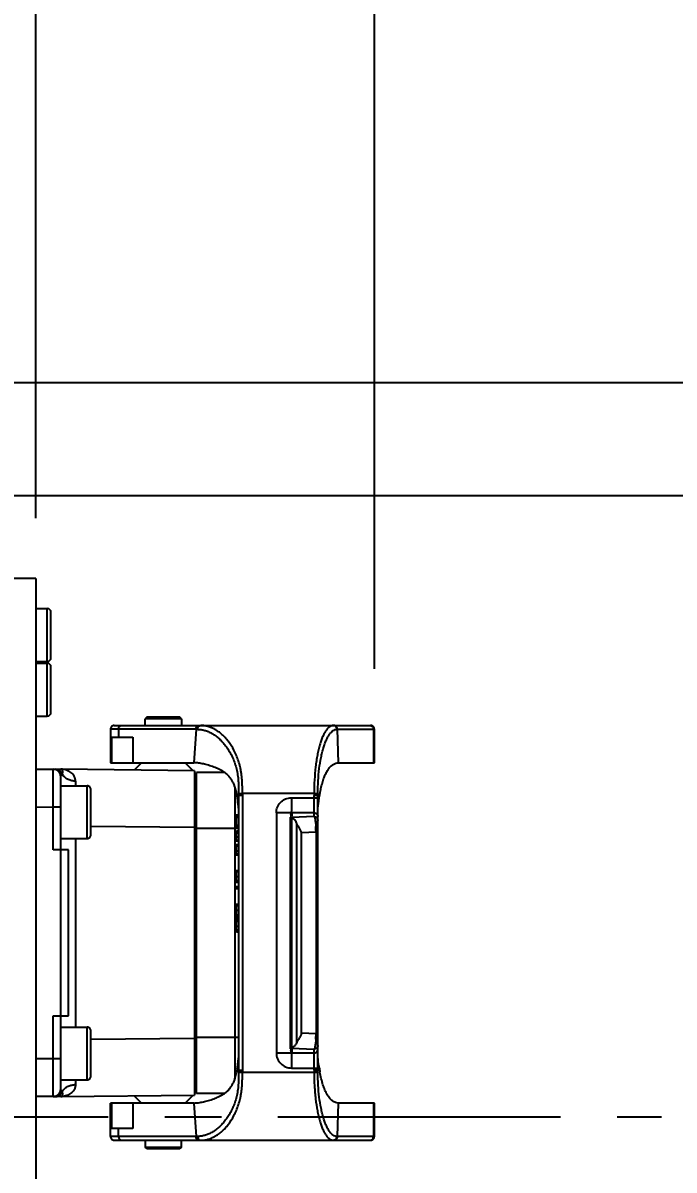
# Model space of a CAD drawing. Header units: millimetres. Extents: x 5828 to 6704, y 123 to 421.
# Drawn here: x 6418.4 to 6422.71, y 302.2 to 309.8 of the extents above; entities that cross this region are included whole.
import ezdxf

# ---------------------------------------------------------------- set-up
doc = ezdxf.new("R2010")
doc.units = ezdxf.units.MM
doc.linetypes.add('CENTER', pattern=[0.6, 0.375, -0.075, 0.075, -0.075])
for name, color, linetype in [('中心线', 7, 'Continuous'), ('外形图', 7, 'Continuous'), ('尺寸标注', 7, 'Continuous')]:
    doc.layers.add(name, color=color, linetype=linetype)
doc.styles.add('微软雅黑', font='msyh.ttc', dxfattribs={"height": 1.5})
doc.dimstyles.new('尺寸标注_1_20比例', dxfattribs={"dimtxt": 1.5, "dimasz": 1.25, "dimexe": 0.5, "dimexo": 0.4, "dimgap": 0.5, "dimtad": 1, "dimdec": 1, "dimlfac": 20, "dimdsep": 46, "dimtxsty": '微软雅黑', "dimcen": 0.09, "dimadec": 0, "dimazin": 0, "dimtp": 0.01, "dimtm": 0.01, "dimtfac": 1, "dimtdec": 1, "dimtofl": 0, "dimtmove": 0, "dimatfit": 3, "dimfxl": 1, "dimtolj": 1, "dimarcsym": 0})

# ---------------------------------------------------------------- blocks, each defined once
blk = doc.blocks.new('*D1072')
at = {"layer": 'Defpoints', "color": 0}
for p in [(6418.482, 316.0147), (6418.482, 306.1196), (6404.9443, 305.9196)]:
    blk.add_point(p, dxfattribs=at)
at = {"layer": '尺寸标注', "color": 0, "lineweight": -2}
for p, q in [((6404.9443, 306.3196), (6404.9443, 316.5147)), ((6418.482, 306.5196), (6418.482, 316.5147)), ((6406.1943, 316.0147), (6417.232, 316.0147))]:
    blk.add_line(p, q, dxfattribs=at)
at = {"layer": '尺寸标注', "color": 0}
for points in [[(6406.1943, 316.2231), (6406.1943, 315.8064), (6404.9443, 316.0147)], [(6417.232, 315.8064), (6417.232, 316.2231), (6418.482, 316.0147)]]:
    blk.add_solid(points, dxfattribs=at)
at = {"layer": '尺寸标注', "color": 0, "insert": (6410.6357, 317.2755), "char_height": 1.5, "attachment_point": 5, "style": '微软雅黑'}
blk.add_mtext('\\A1;{\\fAlibaba PuHuiTi 3.0 55 Regular|b0|i0|c134|p18;271}', dxfattribs=at)
blk = doc.blocks.new('*D1074')
at = {"layer": 'Defpoints', "color": 0}
for p in [(6418.482, 316.0216), (6418.482, 306.1196), (6420.727, 305.1196)]:
    blk.add_point(p, dxfattribs=at)
at = {"layer": '尺寸标注', "color": 0, "lineweight": -2}
for p, q in [((6418.482, 306.5196), (6418.482, 316.5216)), ((6420.727, 305.5196), (6420.727, 316.5216)), ((6417.232, 316.0216), (6415.982, 316.0216)), ((6421.977, 316.0216), (6428.1384, 316.0216))]:
    blk.add_line(p, q, dxfattribs=at)
at = {"layer": '尺寸标注', "color": 0}
for points in [[(6417.232, 315.8132), (6417.232, 316.2299), (6418.482, 316.0216)], [(6421.977, 316.2299), (6421.977, 315.8132), (6420.727, 316.0216)]]:
    blk.add_solid(points, dxfattribs=at)
at = {"layer": '尺寸标注', "color": 0, "insert": (6426.5079, 317.2824), "char_height": 1.5, "attachment_point": 5, "style": '微软雅黑'}
blk.add_mtext('\\A1;\\A1;{\\fAlibaba PuHuiTi 3.0 55 Regular|b0|i0|c134|p18;45}', dxfattribs=at)
blk = doc.blocks.new('*D1077')
at = {"layer": 'Defpoints', "color": 0}
for p in [(6406.457, 307.4196), (6406.457, 297.6696), (6431.5684, 297.6696)]:
    blk.add_point(p, dxfattribs=at)
at = {"layer": '尺寸标注', "color": 0, "lineweight": -2}
for p, q in [((6406.857, 307.4196), (6432.0684, 307.4196)), ((6431.5684, 306.1696), (6431.5684, 298.9196)), ((6406.857, 297.6696), (6432.0684, 297.6696))]:
    blk.add_line(p, q, dxfattribs=at)
at = {"layer": '尺寸标注', "color": 0}
for points in [[(6431.7767, 306.1696), (6431.36, 306.1696), (6431.5684, 307.4196)], [(6431.36, 298.9196), (6431.7767, 298.9196), (6431.5684, 297.6696)]]:
    blk.add_solid(points, dxfattribs=at)
at = {"layer": '尺寸标注', "color": 0, "insert": (6430.2946, 302.5972), "char_height": 1.5, "attachment_point": 5, "rotation": 90, "style": '微软雅黑'}
blk.add_mtext('\\A1;\\A1;{\\fAlibaba PuHuiTi 3.0 55 Regular|b0|i0|c134|p18;195±0.05}', dxfattribs=at)
blk = doc.blocks.new('*D1150')
at = {"layer": 'Defpoints', "color": 0}
for p in [(6414.707, 306.6696), (6414.707, 298.4196), (6426.9818, 298.4196)]:
    blk.add_point(p, dxfattribs=at)
at = {"layer": '尺寸标注', "color": 0, "lineweight": -2}
for p, q in [((6415.107, 306.6696), (6427.4818, 306.6696)), ((6426.9818, 305.4196), (6426.9818, 299.6696)), ((6415.107, 298.4196), (6427.4818, 298.4196))]:
    blk.add_line(p, q, dxfattribs=at)
at = {"layer": '尺寸标注', "color": 0}
for points in [[(6427.1901, 305.4196), (6426.7734, 305.4196), (6426.9818, 306.6696)], [(6426.7734, 299.6696), (6427.1901, 299.6696), (6426.9818, 298.4196)]]:
    blk.add_solid(points, dxfattribs=at)
at = {"layer": '尺寸标注', "color": 0, "insert": (6425.7022, 302.5446), "char_height": 1.5, "attachment_point": 5, "rotation": 90, "style": '微软雅黑'}
blk.add_mtext('\\A1;165', dxfattribs=at)

msp = doc.modelspace()

# ---------------------------------------------------------------- linework, layer by layer
at = {"layer": '中心线', "linetype": 'CENTER', "ltscale": 5}
msp.add_line((6372.0871, 302.5292), (6422.6313, 302.5511), dxfattribs=at)
at = {"layer": '外形图', "linetype": 'ByBlock'}
for p, q in [((6418.482, 306.1196), (6416.0318, 306.1196)), ((6418.482, 306.1196), (6418.482, 298.9696)), ((6418.482, 305.9196), (6418.557, 305.9196)), ((6418.557, 305.5696), (6418.557, 305.9196)), ((6418.582, 305.5946), (6418.582, 305.8945)), ((6418.482, 305.5696), (6418.557, 305.5696)), ((6418.482, 305.5571), (6418.557, 305.5571)), ((6418.557, 305.2071), (6418.557, 305.5571)), ((6418.582, 305.2321), (6418.582, 305.532)), ((6418.482, 305.2071), (6418.557, 305.2071)), ((6419.002, 305.1446), (6420.702, 305.1446)), ((6419.217, 305.1996), (6419.207, 305.1896)), ((6419.447, 305.1896), (6419.207, 305.1896)), ((6419.207, 305.1446), (6419.207, 305.1896)), ((6419.437, 305.1996), (6419.217, 305.1996)), ((6419.447, 305.1896), (6419.437, 305.1996)), ((6419.447, 305.1896), (6419.447, 305.1446)), ((6419.5438, 305.1196), (6418.977, 305.1196)), ((6418.977, 305.1196), (6418.977, 304.8974)), ((6418.983, 305.0674), (6419.1242, 305.0674)), ((6418.983, 305.0674), (6418.983, 304.8974)), ((6419.0302, 305.1196), (6419.0302, 305.0674)), ((6419.1242, 305.0674), (6419.1242, 304.8974)), ((6419.5438, 305.1196), (6419.5298, 304.8974)), ((6420.4813, 305.1196), (6420.727, 305.1196)), ((6420.4878, 304.8974), (6420.4813, 305.1196)), ((6420.7212, 305.1196), (6420.7212, 304.8974)), ((6420.727, 304.8974), (6420.727, 305.1196)), ((6418.482, 304.8546), (6418.597, 304.8546)), ((6418.597, 304.7184), (6418.597, 304.8541)), ((6418.5985, 304.8546), (6418.6469, 304.8546)), ((6419.5345, 304.8446), (6418.6469, 304.8546)), ((6418.977, 304.8974), (6419.5298, 304.8974)), ((6419.1825, 304.8974), (6419.1341, 304.8491)), ((6419.5242, 304.8447), (6419.4715, 304.8974)), ((6419.5345, 304.8446), (6419.5345, 302.6946)), ((6419.7319, 304.8333), (6419.547, 304.8333)), ((6419.547, 302.7058), (6419.547, 304.8333)), ((6420.4878, 304.8974), (6420.727, 304.8974)), ((6418.647, 302.7346), (6418.647, 304.8046)), ((6419.5345, 304.7808), (6419.547, 304.7808)), ((6418.597, 304.6044), (6418.597, 304.7184)), ((6418.647, 304.7446), (6418.822, 304.7446)), ((6418.822, 304.3946), (6418.822, 304.7446)), ((6418.847, 304.4196), (6418.847, 304.7195)), ((6419.8016, 304.7382), (6419.8016, 302.8009)), ((6419.8265, 304.6944), (6419.8515, 304.6946)), ((6419.8266, 304.6807), (6419.8266, 302.8584)), ((6420.3267, 304.6946), (6419.8515, 304.6946)), ((6419.8515, 304.6812), (6419.8515, 302.8581)), ((6420.3516, 304.6807), (6420.3266, 304.6807)), ((6420.3266, 304.5402), (6420.3266, 304.6807)), ((6420.3267, 304.6946), (6420.3517, 304.6942)), ((6420.3516, 304.6852), (6420.3517, 304.6897)), ((6420.3516, 304.6807), (6420.3516, 304.6852)), ((6420.3516, 302.8584), (6420.3516, 304.6807)), ((6420.3517, 304.6897), (6420.3517, 304.6942)), ((6418.482, 304.6042), (6418.597, 304.6043)), ((6418.597, 304.6044), (6418.647, 304.6046)), ((6418.597, 304.3196), (6418.597, 304.6043)), ((6420.1763, 304.6655), (6420.3266, 304.6655)), ((6419.8233, 304.5526), (6419.8091, 304.5501)), ((6419.8091, 304.5501), (6419.8091, 304.4713)), ((6419.8091, 304.5435), (6419.8266, 304.5435)), ((6419.8091, 304.537), (6419.8233, 304.5344)), ((6420.0766, 304.5653), (6420.0766, 302.9739)), ((6420.1674, 304.5537), (6420.1752, 304.5542)), ((6420.1674, 304.551), (6420.1754, 304.5515)), ((6420.1674, 304.5483), (6420.1755, 304.5488)), ((6420.1674, 304.5456), (6420.1757, 304.5461)), ((6420.1674, 304.5429), (6420.1759, 304.5434)), ((6420.1674, 304.5402), (6420.1761, 304.5408)), ((6420.1769, 304.5368), (6420.1674, 304.5375)), ((6420.1674, 304.5375), (6420.1674, 303.0016)), ((6420.3266, 304.5658), (6420.1766, 304.5658)), ((6420.3266, 304.5402), (6420.1766, 304.5336)), ((6420.1766, 304.5337), (6420.1766, 303.0054)), ((6420.1866, 304.5495), (6420.1779, 304.5502)), ((6420.1866, 304.5522), (6420.1781, 304.5529)), ((6420.1866, 304.5549), (6420.1783, 304.5555)), ((6418.847, 304.4774), (6419.5345, 304.4696)), ((6419.5345, 304.4658), (6419.547, 304.4658)), ((6419.547, 304.4633), (6419.8266, 304.4633)), ((6419.8091, 304.4845), (6419.8233, 304.487)), ((6419.8091, 304.4779), (6419.8266, 304.4779)), ((6419.8091, 304.4713), (6419.8233, 304.4688)), ((6419.8091, 304.4451), (6419.8233, 304.4476)), ((6420.2098, 304.4998), (6420.2098, 303.0393)), ((6418.647, 304.3946), (6418.822, 304.3946)), ((6418.7443, 304.3946), (6418.7443, 303.1446)), ((6419.8091, 304.4451), (6419.8091, 304.3795)), ((6419.8091, 304.4416), (6419.8239, 304.4438)), ((6419.8091, 304.4385), (6419.8266, 304.4416)), ((6419.8091, 304.432), (6419.8266, 304.432)), ((6419.8091, 304.4057), (6419.8266, 304.4057)), ((6419.8091, 304.3871), (6419.8266, 304.3849)), ((6419.8091, 304.3795), (6419.8233, 304.3769)), ((6420.2442, 304.4345), (6420.3398, 304.4387)), ((6420.2442, 303.1046), (6420.2442, 304.4345)), ((6420.3398, 304.4387), (6420.3516, 304.4387)), ((6420.3398, 304.4387), (6420.3398, 303.1004)), ((6418.697, 304.3196), (6418.597, 304.3196)), ((6418.697, 303.2196), (6418.697, 304.3196)), ((6419.8233, 304.3557), (6419.8091, 304.3532)), ((6419.8091, 304.3532), (6419.8091, 304.2876)), ((6419.8091, 304.3466), (6419.8266, 304.3466)), ((6419.8091, 304.3138), (6419.8266, 304.3138)), ((6419.8091, 304.2952), (6419.8266, 304.2931)), ((6419.8091, 304.2876), (6419.8233, 304.2851)), ((6419.8091, 304.1826), (6419.8233, 304.1851)), ((6419.8091, 304.1826), (6419.8091, 304.1038)), ((6419.8091, 304.176), (6419.8266, 304.176)), ((6419.8091, 304.1432), (6419.8266, 304.1432)), ((6419.8091, 304.1199), (6419.8266, 304.1178)), ((6419.8091, 304.1104), (6419.8232, 304.1079)), ((6419.8233, 304.1013), (6419.8091, 304.1038)), ((6419.8091, 304.0776), (6419.8233, 304.0801)), ((6419.8091, 304.0776), (6419.8091, 304.0645)), ((6419.8266, 304.071), (6419.8091, 304.071)), ((6419.8091, 304.0645), (6419.8233, 304.0619)), ((6419.8091, 303.9595), (6419.8233, 303.962)), ((6419.8091, 303.9595), (6419.8091, 303.8676)), ((6419.8091, 303.9479), (6419.8266, 303.9501)), ((6419.8091, 303.9201), (6419.8266, 303.9201)), ((6419.8091, 303.8922), (6419.8266, 303.8901)), ((6419.8091, 303.8807), (6419.8233, 303.8782)), ((6419.8091, 303.8698), (6419.8238, 303.868)), ((6419.8091, 303.8676), (6419.8237, 303.865)), ((6419.8091, 303.8545), (6419.8233, 303.857)), ((6419.8091, 303.8545), (6419.8091, 303.7757)), ((6419.8091, 303.8479), (6419.8266, 303.8479)), ((6419.8091, 303.8151), (6419.8266, 303.8151)), ((6419.8091, 303.7918), (6419.8266, 303.7896)), ((6419.8091, 303.7823), (6419.8232, 303.7798)), ((6419.8233, 303.7732), (6419.8091, 303.7757)), ((6418.597, 303.2196), (6418.697, 303.2196)), ((6418.597, 302.9348), (6418.597, 303.2196)), ((6418.647, 303.1446), (6418.822, 303.1446)), ((6418.822, 302.7946), (6418.822, 303.1446)), ((6418.847, 302.8196), (6418.847, 303.1195)), ((6420.3398, 303.1004), (6420.2442, 303.1046)), ((6420.3398, 303.1004), (6420.3516, 303.1004)), ((6419.5345, 303.0695), (6418.847, 303.0617)), ((6419.5345, 303.0733), (6419.547, 303.0733)), ((6419.8266, 303.0758), (6419.547, 303.0758)), ((6420.1674, 303.0016), (6420.1769, 303.0023)), ((6420.1766, 303.0055), (6420.3266, 302.9989)), ((6418.597, 302.9348), (6418.482, 302.9348)), ((6418.647, 302.9346), (6418.597, 302.9347)), ((6418.597, 302.821), (6418.597, 302.9347)), ((6420.1761, 302.9984), (6420.1674, 302.9989)), ((6420.1759, 302.9957), (6420.1674, 302.9962)), ((6420.1757, 302.993), (6420.1674, 302.9935)), ((6420.1755, 302.9903), (6420.1674, 302.9908)), ((6420.1754, 302.9876), (6420.1674, 302.9881)), ((6420.1752, 302.9849), (6420.1674, 302.9855)), ((6420.1765, 302.9736), (6420.1865, 302.9736)), ((6420.1766, 302.9527), (6420.1765, 302.8736)), ((6420.1766, 302.9727), (6420.1766, 302.9718)), ((6420.1766, 302.9718), (6420.1766, 302.9707)), ((6420.1766, 302.9707), (6420.1766, 302.9694)), ((6420.1766, 302.9694), (6420.1766, 302.9679)), ((6420.1766, 302.9679), (6420.1766, 302.9661)), ((6420.1766, 302.9661), (6420.1766, 302.9638)), ((6420.1766, 302.9638), (6420.1766, 302.9608)), ((6420.1766, 302.9608), (6420.1766, 302.9571)), ((6420.1766, 302.9571), (6420.1766, 302.9527)), ((6420.1779, 302.9889), (6420.1866, 302.9896)), ((6420.1781, 302.9863), (6420.1866, 302.9869)), ((6420.1783, 302.9836), (6420.1866, 302.9842)), ((6420.3266, 302.8584), (6420.3266, 302.9989)), ((6420.1765, 302.8736), (6420.3516, 302.8736)), ((6420.3266, 302.8584), (6420.3516, 302.8584)), ((6420.3517, 302.8449), (6420.3516, 302.8584)), ((6418.597, 302.6945), (6418.597, 302.821)), ((6418.647, 302.7946), (6418.822, 302.7946)), ((6419.8265, 302.8493), (6419.8265, 302.8447)), ((6419.8515, 302.8446), (6419.8265, 302.8447)), ((6420.3267, 302.8446), (6419.8515, 302.8446)), ((6420.3391, 302.8447), (6420.3267, 302.8446)), ((6420.3517, 302.8449), (6420.3391, 302.8447)), ((6419.5345, 302.7583), (6419.547, 302.7583)), ((6419.7319, 302.7058), (6419.547, 302.7058)), ((6418.597, 302.6846), (6418.482, 302.6846)), ((6418.597, 302.6851), (6418.597, 302.6945)), ((6418.6469, 302.6846), (6418.6018, 302.6846)), ((6418.6469, 302.6846), (6419.5345, 302.6946)), ((6419.5298, 302.6417), (6418.977, 302.6417)), ((6418.977, 302.4196), (6418.977, 302.6417)), ((6418.983, 302.6417), (6418.983, 302.4717)), ((6419.1242, 302.6417), (6419.1242, 302.4717)), ((6419.1341, 302.6901), (6419.1825, 302.6417)), ((6419.4715, 302.6417), (6419.5242, 302.6944)), ((6419.5298, 302.6417), (6419.5438, 302.4196)), ((6420.4813, 302.4196), (6420.4878, 302.6417)), ((6420.727, 302.6417), (6420.4878, 302.6417)), ((6420.7212, 302.6417), (6420.7212, 302.4196)), ((6420.727, 302.4196), (6420.727, 302.6417)), ((6419.1242, 302.4717), (6418.983, 302.4717)), ((6419.0302, 302.4196), (6419.0302, 302.4717)), ((6419.5438, 302.4196), (6418.977, 302.4196)), ((6419.002, 302.3946), (6420.702, 302.3946)), ((6419.207, 302.3946), (6419.207, 302.3496)), ((6419.447, 302.3496), (6419.447, 302.3946)), ((6420.727, 302.4196), (6420.4813, 302.4196)), ((6419.207, 302.3496), (6419.447, 302.3496)), ((6419.217, 302.3396), (6419.207, 302.3496)), ((6419.217, 302.3396), (6419.437, 302.3396)), ((6419.447, 302.3496), (6419.437, 302.3396))]:
    msp.add_line(p, q, dxfattribs=at)
for centre, radius, start, end in [((6418.557, 305.8946), 0.025, 0, 90), ((6418.557, 305.5946), 0.025, 270, 0), ((6418.557, 305.5321), 0.025, 0, 90), ((6418.557, 305.2321), 0.025, 270, 0), ((6419.002, 305.1196), 0.025, 89.98437, 180), ((6420.4545, 305.1216), 0.023, 83.05, 89.9685), ((6420.702, 305.1196), 0.025, 0, 90.00018), ((6418.597, 304.8046), 0.05, 359.99961, 90), ((6418.6109, 304.8081), 0.0465, 65.62835, 89.90781), ((6418.6455, 304.7274), 0.1272, 85.32966, 89.33857), ((6418.7214, 304.8594), 0.0755, 210.40231, 214.85733), ((6431.0115, 304.6914), 12.2673, 179.60771, 179.74362), ((6418.822, 304.7196), 0.025, 359.99786, 90), ((6423.5725, 304.7181), 3.7461, 180.36268, 180.57153), ((6423.5374, 304.7183), 3.6861, 180.36962, 180.57798), ((6425.1836, 304.6232), 4.8574, 179.15828, 179.32199), ((6419.6263, 304.4337), 0.7135, 0.65909, 3.24444), ((6418.822, 304.4196), 0.025, 270, 0.0021), ((6419.5979, 304.4329), 0.7419, 0.44989, 0.70145), ((6418.822, 303.1196), 0.025, 359.99786, 90), ((6419.6061, 303.1061), 0.7338, 356.80614, 359.30573), ((6419.5979, 303.1062), 0.7419, 359.29873, 359.55011), ((6423.0252, 302.8258), 3.1988, 179.4158, 179.57945), ((6423.5245, 302.8209), 3.6731, 179.41945, 179.63067), ((6425.184, 302.916), 4.8578, 180.67855, 180.84222), ((6421.5719, 303.0638), 1.2257, 188.87772, 189.56791), ((6421.4143, 303.0372), 1.0659, 189.56602, 190.2584), ((6429.7357, 302.8417), 10.9914, 180.25473, 180.40641), ((6418.822, 302.8196), 0.025, 270, 0.0021), ((6418.597, 302.7346), 0.05, 270, 0.00039), ((6418.721, 302.68), 0.075, 145.05716, 149.61193), ((6418.6455, 302.8116), 0.127, 270.64774, 274.66582), ((6419.002, 302.4196), 0.025, 180, 270.01563), ((6420.4808, 302.4551), 0.0356, 266.09061, 270.79186), ((6420.702, 302.4196), 0.025, 269.99982, 0)]:
    msp.add_arc(centre, radius, start, end, dxfattribs=at)
for points, knots in [([(6419.0302, 305.1196), (6419.0302, 305.1217), (6419.0306, 305.126), (6419.0327, 305.1321), (6419.0361, 305.1373), (6419.0391, 305.1401), (6419.0408, 305.1412)], [0, 0, 0, 0, 0.259509, 0.515988, 0.763131, 1, 1, 1, 1]), ([(6419.0408, 305.1412), (6419.0423, 305.1423), (6419.0457, 305.144), (6419.0495, 305.1446), (6419.0514, 305.1446)], [0, 0, 0, 0, 0.507671, 1, 1, 1, 1]), ([(6419.5438, 305.1196), (6419.5438, 305.1228), (6419.5449, 305.1292), (6419.5494, 305.1375), (6419.5565, 305.1432), (6419.5622, 305.1446), (6419.565, 305.1446)], [0, 0, 0, 0, 0.268344, 0.526851, 0.769565, 1, 1, 1, 1]), ([(6419.5542, 305.1194), (6419.5542, 305.1215), (6419.5547, 305.1259), (6419.5569, 305.1323), (6419.5606, 305.138), (6419.564, 305.1408), (6419.5658, 305.1419)], [0, 0, 0, 0, 0.244306, 0.501458, 0.757554, 1, 1, 1, 1]), ([(6419.5658, 305.1419), (6419.5673, 305.1428), (6419.5703, 305.1441), (6419.5736, 305.1446), (6419.5752, 305.1446)], [0, 0, 0, 0, 0.521445, 1, 1, 1, 1]), ([(6419.8511, 304.737), (6419.8508, 304.7522), (6419.8498, 304.7822), (6419.8462, 304.8194), (6419.8414, 304.8483), (6419.8355, 304.876), (6419.8262, 304.9091), (6419.8123, 304.9463), (6419.7914, 304.9908), (6419.7663, 305.0304), (6419.738, 305.0643), (6419.7163, 305.0857), (6419.6936, 305.1037), (6419.6704, 305.1185), (6419.6468, 305.1301), (6419.6231, 305.1384), (6419.5992, 305.1434), (6419.5831, 305.1446), (6419.5752, 305.1446)], [0, 0, 0, 0, 0.084263, 0.16681, 0.207203, 0.246891, 0.323882, 0.397488, 0.467522, 0.596661, 0.656036, 0.712269, 0.765669, 0.816437, 0.864798, 0.91116, 0.95603, 1, 1, 1, 1]), ([(6420.4545, 305.1446), (6420.4524, 305.1446), (6420.4482, 305.1442), (6420.4397, 305.142), (6420.429, 305.1363), (6420.4169, 305.1256), (6420.4052, 305.1111), (6420.394, 305.0926), (6420.3834, 305.0704), (6420.3734, 305.0446), (6420.3643, 305.0154), (6420.3559, 304.983), (6420.3484, 304.9476), (6420.3419, 304.9097), (6420.3345, 304.855), (6420.3286, 304.7831), (6420.3272, 304.7245), (6420.3267, 304.6946)], [0, 0, 0, 0, 0.012576, 0.025517, 0.053541, 0.08592, 0.12375, 0.167648, 0.217815, 0.274243, 0.336835, 0.405345, 0.479274, 0.558047, 0.641044, 0.816852, 1, 1, 1, 1]), ([(6420.4784, 305.1195), (6420.4784, 305.1223), (6420.4777, 305.1268), (6420.4752, 305.1322), (6420.4718, 305.1373), (6420.4669, 305.1413), (6420.4614, 305.1436), (6420.4586, 305.1442), (6420.4572, 305.1444)], [0, 0, 0, 0, 0.241323, 0.370093, 0.501066, 0.758699, 0.882311, 1, 1, 1, 1]), ([(6420.4813, 305.1196), (6420.4813, 305.1228), (6420.4804, 305.1277), (6420.4774, 305.1335), (6420.4744, 305.1373), (6420.4708, 305.1405), (6420.4653, 305.1435), (6420.4605, 305.1446), (6420.4574, 305.1446)], [0, 0, 0, 0, 0.254008, 0.381097, 0.506904, 0.631672, 0.755778, 1, 1, 1, 1]), ([(6420.6971, 305.1446), (6420.6992, 305.1446), (6420.7034, 305.144), (6420.7093, 305.1415), (6420.7143, 305.1374), (6420.7169, 305.1339), (6420.7179, 305.1321)], [0, 0, 0, 0, 0.246402, 0.495723, 0.746568, 1, 1, 1, 1]), ([(6420.7179, 305.1321), (6420.7185, 305.1311), (6420.7203, 305.1272), (6420.7212, 305.1228), (6420.7212, 305.1196)], [0, 0, 0, 0, 0.250707, 1, 1, 1, 1]), ([(6419.5542, 305.1194), (6419.5621, 305.1192), (6419.5782, 305.1179), (6419.602, 305.1126), (6419.6257, 305.1042), (6419.6492, 305.0927), (6419.6722, 305.0781), (6419.6945, 305.0604), (6419.7159, 305.0395), (6419.7326, 305.0199), (6419.7454, 305.0028), (6419.758, 304.9844), (6419.7728, 304.9598), (6419.7885, 304.9278), (6419.802, 304.8934), (6419.8111, 304.863), (6419.8167, 304.8378), (6419.8213, 304.8115), (6419.8249, 304.7774), (6419.8258, 304.7499), (6419.8261, 304.7359)], [0, 0, 0, 0, 0.046106, 0.093158, 0.141701, 0.192182, 0.244952, 0.300158, 0.357911, 0.418513, 0.449924, 0.482036, 0.548193, 0.617182, 0.68904, 0.763273, 0.801208, 0.839725, 0.918605, 1, 1, 1, 1]), ([(6420.3517, 304.6942), (6420.3521, 304.7222), (6420.3535, 304.7772), (6420.3603, 304.8568), (6420.3702, 304.9193), (6420.3803, 304.9651), (6420.3886, 304.9958), (6420.3977, 305.0235), (6420.4076, 305.048), (6420.4181, 305.0691), (6420.4293, 305.0868), (6420.441, 305.1008), (6420.453, 305.1112), (6420.4637, 305.1168), (6420.4722, 305.119), (6420.4764, 305.1194), (6420.4784, 305.1195)], [0, 0, 0, 0, 0.180653, 0.354127, 0.514482, 0.588082, 0.656469, 0.719121, 0.775814, 0.826493, 0.87117, 0.91005, 0.943695, 0.973108, 0.986748, 1, 1, 1, 1]), ([(6418.6461, 304.8386), (6418.6439, 304.8411), (6418.6389, 304.8456), (6418.6331, 304.849), (6418.6301, 304.8504)], [0, 0, 0, 0, 0.501882, 1, 1, 1, 1]), ([(6418.6563, 304.8212), (6418.6552, 304.8244), (6418.6524, 304.8305), (6418.6484, 304.836), (6418.6461, 304.8386)], [0, 0, 0, 0, 0.491138, 1, 1, 1, 1]), ([(6418.6526, 304.853), (6418.6517, 304.8535), (6418.6499, 304.8543), (6418.6479, 304.8545), (6418.6469, 304.8546)], [0, 0, 0, 0, 0.502381, 1, 1, 1, 1]), ([(6418.6563, 304.8212), (6418.6569, 304.8227), (6418.658, 304.8255), (6418.6592, 304.8293), (6418.6598, 304.8325), (6418.6601, 304.8353), (6418.6601, 304.8378), (6418.6599, 304.84), (6418.6596, 304.842), (6418.6591, 304.8444), (6418.6581, 304.8469), (6418.6565, 304.8495), (6418.6547, 304.8516), (6418.6533, 304.8526), (6418.6526, 304.853)], [0, 0, 0, 0, 0.140317, 0.253421, 0.345717, 0.423646, 0.492928, 0.556834, 0.61565, 0.669497, 0.765876, 0.851148, 0.928323, 1, 1, 1, 1]), ([(6418.7445, 304.7754), (6418.7446, 304.7785), (6418.7443, 304.7845), (6418.7424, 304.7933), (6418.7394, 304.8014), (6418.7343, 304.8113), (6418.7262, 304.8223), (6418.7143, 304.8331), (6418.7009, 304.8416), (6418.6865, 304.8479), (6418.6714, 304.8522), (6418.661, 304.8537), (6418.6558, 304.8541)], [0, 0, 0, 0, 0.070902, 0.139172, 0.205565, 0.270232, 0.395454, 0.518009, 0.639255, 0.759725, 0.879535, 1, 1, 1, 1]), ([(6419.7809, 304.7827), (6419.7775, 304.7881), (6419.7702, 304.7985), (6419.7578, 304.8128), (6419.7439, 304.8254), (6419.7287, 304.8364), (6419.7126, 304.8462), (6419.6904, 304.8576), (6419.6618, 304.8697), (6419.6328, 304.8793), (6419.6098, 304.8857), (6419.5877, 304.891), (6419.5612, 304.8958), (6419.54, 304.8974), (6419.5298, 304.8974)], [0, 0, 0, 0, 0.06694, 0.132794, 0.19825, 0.263883, 0.329731, 0.39562, 0.526474, 0.654535, 0.716761, 0.777351, 0.892701, 1, 1, 1, 1]), ([(6420.3726, 304.7271), (6420.3754, 304.7397), (6420.3815, 304.7639), (6420.3925, 304.7979), (6420.405, 304.8276), (6420.419, 304.8525), (6420.4347, 304.8722), (6420.4494, 304.8845), (6420.4616, 304.8912), (6420.473, 304.8957), (6420.482, 304.8974), (6420.4878, 304.8974)], [0, 0, 0, 0, 0.177992, 0.341286, 0.488048, 0.617689, 0.7313, 0.831576, 0.877624, 0.921024, 1, 1, 1, 1]), ([(6418.647, 304.8046), (6418.647, 304.8059), (6418.6475, 304.8088), (6418.6494, 304.813), (6418.6524, 304.8172), (6418.6549, 304.8199), (6418.6563, 304.8212)], [0, 0, 0, 0, 0.209658, 0.441724, 0.704376, 1, 1, 1, 1]), ([(6418.7445, 304.7754), (6418.7365, 304.7756), (6418.72, 304.7774), (6418.7003, 304.7839), (6418.6855, 304.7918), (6418.6754, 304.7989), (6418.6666, 304.8071), (6418.6616, 304.8131), (6418.6594, 304.8163)], [0, 0, 0, 0, 0.246963, 0.504698, 0.633474, 0.759854, 0.882411, 1, 1, 1, 1]), ([(6419.8002, 304.7425), (6419.7977, 304.7497), (6419.792, 304.7634), (6419.7848, 304.7765), (6419.7809, 304.7827)], [0, 0, 0, 0, 0.508059, 1, 1, 1, 1]), ([(6419.8128, 304.6961), (6419.812, 304.7002), (6419.8086, 304.7158), (6419.8043, 304.7313), (6419.8002, 304.7425)], [0, 0, 0, 0, 0.256102, 1, 1, 1, 1]), ([(6419.8221, 304.6351), (6419.8208, 304.6455), (6419.8182, 304.6659), (6419.8148, 304.6862), (6419.8128, 304.6961)], [0, 0, 0, 0, 0.505973, 1, 1, 1, 1]), ([(6419.8261, 304.7359), (6419.8261, 304.7325), (6419.8263, 304.7187), (6419.8264, 304.7048), (6419.8265, 304.6944)], [0, 0, 0, 0, 0.247777, 1, 1, 1, 1]), ([(6419.8515, 304.6812), (6419.8499, 304.6811), (6419.8468, 304.681), (6419.8421, 304.6809), (6419.8385, 304.6809), (6419.8358, 304.6809), (6419.834, 304.6808), (6419.8323, 304.6808), (6419.8309, 304.6808), (6419.8296, 304.6808), (6419.8286, 304.6808), (6419.8278, 304.6808), (6419.8274, 304.6808), (6419.8271, 304.6808), (6419.8269, 304.6808), (6419.8267, 304.6808), (6419.8266, 304.6807), (6419.8266, 304.6808), (6419.8266, 304.6807)], [0, 0, 0, 0, 0.193732, 0.381551, 0.554802, 0.633561, 0.706178, 0.772027, 0.830482, 0.880917, 0.922843, 0.955977, 0.969165, 0.980056, 0.988617, 0.994815, 0.998619, 1, 1, 1, 1]), ([(6419.8515, 304.6946), (6419.8514, 304.6981), (6419.8513, 304.7123), (6419.8512, 304.7264), (6419.8511, 304.737)], [0, 0, 0, 0, 0.250306, 1, 1, 1, 1]), ([(6420.3575, 304.6415), (6420.358, 304.6452), (6420.3601, 304.6597), (6420.3624, 304.6743), (6420.3643, 304.6851)], [0, 0, 0, 0, 0.25294, 1, 1, 1, 1]), ([(6420.3643, 304.6851), (6420.3649, 304.6887), (6420.3674, 304.7027), (6420.3703, 304.7167), (6420.3726, 304.7271)], [0, 0, 0, 0, 0.25504, 1, 1, 1, 1]), ([(6419.8266, 304.5974), (6419.8262, 304.6006), (6419.8247, 304.6131), (6419.8232, 304.6257), (6419.8221, 304.6351)], [0, 0, 0, 0, 0.250516, 1, 1, 1, 1]), ([(6420.0766, 304.5653), (6420.0766, 304.5718), (6420.0777, 304.5849), (6420.0833, 304.6038), (6420.0928, 304.6211), (6420.1054, 304.6363), (6420.1205, 304.649), (6420.1378, 304.6585), (6420.1567, 304.6642), (6420.1698, 304.6655), (6420.1763, 304.6655)], [0, 0, 0, 0, 0.124857, 0.249789, 0.37459, 0.499844, 0.625009, 0.749877, 0.875096, 1, 1, 1, 1]), ([(6420.1763, 304.6655), (6420.1764, 304.6597), (6420.1764, 304.6509), (6420.1765, 304.6394), (6420.1766, 304.631), (6420.1765, 304.6229), (6420.1765, 304.6151), (6420.1764, 304.6077), (6420.1765, 304.6008), (6420.1768, 304.5943), (6420.177, 304.5893), (6420.1771, 304.5856), (6420.177, 304.583), (6420.1768, 304.5806), (6420.1765, 304.5783), (6420.1762, 304.5763), (6420.1758, 304.5744), (6420.1753, 304.5727), (6420.1749, 304.5711), (6420.1744, 304.5698), (6420.1742, 304.5686), (6420.1743, 304.5676), (6420.1747, 304.567), (6420.1749, 304.5668)], [0, 0, 0, 0, 0.177227, 0.264138, 0.348932, 0.430987, 0.509687, 0.584404, 0.654558, 0.719618, 0.779076, 0.806549, 0.83245, 0.856769, 0.879527, 0.900691, 0.920181, 0.937974, 0.954104, 0.968397, 0.980388, 0.990437, 1, 1, 1, 1]), ([(6420.3266, 304.6655), (6420.3282, 304.6655), (6420.3314, 304.6655), (6420.336, 304.6655), (6420.3397, 304.6655), (6420.3424, 304.6655), (6420.3442, 304.6655), (6420.3458, 304.6655), (6420.3473, 304.6655), (6420.3485, 304.6655), (6420.3495, 304.6655), (6420.3501, 304.6655), (6420.3505, 304.6655), (6420.3508, 304.6655), (6420.3511, 304.6655), (6420.3513, 304.6655), (6420.3514, 304.6655), (6420.3515, 304.6655), (6420.3516, 304.6655), (6420.3516, 304.6655)], [0, 0, 0, 0, 0.194026, 0.382122, 0.55559, 0.634424, 0.707091, 0.772959, 0.831397, 0.881777, 0.923607, 0.941226, 0.956604, 0.96971, 0.980508, 0.988969, 0.995057, 0.998743, 1, 1, 1, 1]), ([(6420.3516, 304.5974), (6420.352, 304.6011), (6420.3539, 304.6158), (6420.3559, 304.6305), (6420.3575, 304.6415)], [0, 0, 0, 0, 0.250699, 1, 1, 1, 1]), ([(6420.1639, 304.5653), (6420.1615, 304.5652), (6420.1562, 304.5652), (6420.1476, 304.5653), (6420.1378, 304.5653), (6420.1227, 304.5653), (6420.1022, 304.5653), (6420.0853, 304.5653), (6420.0766, 304.5653)], [0, 0, 0, 0, 0.082665, 0.181387, 0.294466, 0.419999, 0.699691, 1, 1, 1, 1]), ([(6420.1753, 304.5653), (6420.1747, 304.5654), (6420.1733, 304.5655), (6420.1708, 304.5655), (6420.1676, 304.5654), (6420.1652, 304.5653), (6420.1639, 304.5653)], [0, 0, 0, 0, 0.155237, 0.37467, 0.65698, 1, 1, 1, 1]), ([(6420.1749, 304.5668), (6420.1751, 304.5667), (6420.1754, 304.5665), (6420.1756, 304.5662), (6420.1758, 304.5661), (6420.1758, 304.566)], [0, 0, 0, 0, 0.557116, 0.763535, 1, 1, 1, 1]), ([(6420.1766, 304.5329), (6420.1776, 304.5327), (6420.182, 304.5314), (6420.186, 304.5291), (6420.1889, 304.5271)], [0, 0, 0, 0, 0.239099, 1, 1, 1, 1]), ([(6420.1866, 304.5361), (6420.1855, 304.5361), (6420.1832, 304.5359), (6420.181, 304.5356), (6420.1799, 304.5355)], [0, 0, 0, 0, 0.499635, 1, 1, 1, 1]), ([(6420.1889, 304.5271), (6420.1899, 304.5263), (6420.1941, 304.523), (6420.1978, 304.519), (6420.2003, 304.5157)], [0, 0, 0, 0, 0.235491, 1, 1, 1, 1]), ([(6420.3266, 304.5658), (6420.3298, 304.5658), (6420.3348, 304.5648), (6420.3405, 304.5617), (6420.3444, 304.5586), (6420.3475, 304.5548), (6420.3506, 304.549), (6420.3516, 304.5441), (6420.3516, 304.5408)], [0, 0, 0, 0, 0.249407, 0.375084, 0.500395, 0.625647, 0.751152, 1, 1, 1, 1]), ([(6420.3266, 304.5402), (6420.3271, 304.5399), (6420.328, 304.5389), (6420.3292, 304.5367), (6420.3304, 304.5337), (6420.3316, 304.5299), (6420.3328, 304.5252), (6420.3344, 304.5172), (6420.3353, 304.5107), (6420.3359, 304.5061)], [0, 0, 0, 0, 0.047982, 0.115444, 0.204884, 0.317231, 0.45285, 0.611869, 1, 1, 1, 1]), ([(6420.3266, 304.5402), (6420.3281, 304.5402), (6420.3313, 304.5398), (6420.3375, 304.538), (6420.3448, 304.5334), (6420.3493, 304.5262), (6420.3512, 304.5199), (6420.3516, 304.5168), (6420.3516, 304.5153)], [0, 0, 0, 0, 0.118001, 0.243275, 0.500397, 0.757261, 0.882281, 1, 1, 1, 1]), ([(6420.2003, 304.5157), (6420.2012, 304.5145), (6420.2048, 304.5095), (6420.2078, 304.5041), (6420.2098, 304.4998)], [0, 0, 0, 0, 0.236827, 1, 1, 1, 1]), ([(6420.2442, 304.4345), (6420.2417, 304.4403), (6420.2363, 304.4516), (6420.2273, 304.4682), (6420.2195, 304.4817), (6420.2136, 304.4922), (6420.2109, 304.4973), (6420.2098, 304.4998)], [0, 0, 0, 0, 0.254179, 0.512261, 0.766255, 0.887546, 1, 1, 1, 1]), ([(6420.3359, 304.5061), (6420.3365, 304.5011), (6420.3376, 304.4905), (6420.3384, 304.4798), (6420.3387, 304.4741)], [0, 0, 0, 0, 0.466229, 1, 1, 1, 1]), ([(6420.2442, 303.1046), (6420.2417, 303.0989), (6420.2363, 303.0875), (6420.2273, 303.0709), (6420.2195, 303.0574), (6420.2136, 303.047), (6420.2109, 303.0418), (6420.2098, 303.0393)], [0, 0, 0, 0, 0.25418, 0.512264, 0.766253, 0.887544, 1, 1, 1, 1]), ([(6420.1836, 303.0088), (6420.183, 303.0085), (6420.1808, 303.0074), (6420.1784, 303.0066), (6420.1766, 303.0062)], [0, 0, 0, 0, 0.256317, 1, 1, 1, 1]), ([(6420.1766, 303.0038), (6420.1777, 303.0038), (6420.1799, 303.0036), (6420.1821, 303.0033), (6420.1832, 303.0032)], [0, 0, 0, 0, 0.499582, 1, 1, 1, 1]), ([(6420.2098, 303.0393), (6420.2081, 303.0358), (6420.2046, 303.0292), (6420.1966, 303.0181), (6420.1891, 303.0115), (6420.1836, 303.0088)], [0, 0, 0, 0, 0.286602, 0.548917, 1, 1, 1, 1]), ([(6420.3483, 303.0117), (6420.3472, 303.0097), (6420.3445, 303.006), (6420.3391, 303.002), (6420.3329, 302.9996), (6420.3286, 302.9989), (6420.3266, 302.9989)], [0, 0, 0, 0, 0.255906, 0.512005, 0.763952, 1, 1, 1, 1]), ([(6420.3317, 303.0096), (6420.3313, 303.0082), (6420.3306, 303.0057), (6420.3293, 303.0026), (6420.3281, 303.0003), (6420.3271, 302.9992), (6420.3266, 302.9989)], [0, 0, 0, 0, 0.356053, 0.638664, 0.850683, 1, 1, 1, 1]), ([(6420.3359, 303.033), (6420.3353, 303.0285), (6420.3342, 303.0207), (6420.3326, 303.0129), (6420.3317, 303.0096)], [0, 0, 0, 0, 0.565463, 1, 1, 1, 1]), ([(6420.3387, 303.0652), (6420.3384, 303.0594), (6420.3376, 303.0487), (6420.3365, 303.038), (6420.3359, 303.033)], [0, 0, 0, 0, 0.534002, 1, 1, 1, 1]), ([(6420.3516, 303.0239), (6420.3516, 303.0218), (6420.3509, 303.0176), (6420.3494, 303.0136), (6420.3483, 303.0117)], [0, 0, 0, 0, 0.483589, 1, 1, 1, 1]), ([(6419.8221, 302.904), (6419.8225, 302.9071), (6419.824, 302.9197), (6419.8254, 302.9323), (6419.8266, 302.9417)], [0, 0, 0, 0, 0.24919, 1, 1, 1, 1]), ([(6420.0766, 302.9739), (6420.0766, 302.9608), (6420.0817, 302.9345), (6420.104, 302.9012), (6420.1372, 302.8788), (6420.1635, 302.8736), (6420.1765, 302.8736)], [0, 0, 0, 0, 0.250036, 0.500025, 0.749997, 1, 1, 1, 1]), ([(6420.0766, 302.9739), (6420.0889, 302.9739), (6420.1119, 302.9738), (6420.1349, 302.9739), (6420.1455, 302.9739)], [0, 0, 0, 0, 0.538602, 1, 1, 1, 1]), ([(6420.1455, 302.9739), (6420.1477, 302.9738), (6420.1551, 302.9738), (6420.1624, 302.9738), (6420.1676, 302.9738)], [0, 0, 0, 0, 0.298998, 1, 1, 1, 1]), ([(6420.1676, 302.9738), (6420.1688, 302.9738), (6420.1705, 302.9738), (6420.1726, 302.9738), (6420.1738, 302.9738), (6420.1748, 302.9738), (6420.1756, 302.9738), (6420.1761, 302.9738), (6420.1764, 302.9737), (6420.1765, 302.9737)], [0, 0, 0, 0, 0.405523, 0.570126, 0.708872, 0.821454, 0.90759, 0.967069, 1, 1, 1, 1]), ([(6420.1865, 302.9736), (6420.1982, 302.9735), (6420.2215, 302.9734), (6420.2566, 302.9735), (6420.2916, 302.9735), (6420.3149, 302.9734), (6420.3266, 302.9734)], [0, 0, 0, 0, 0.249918, 0.499996, 0.750073, 1, 1, 1, 1]), ([(6420.3266, 302.9734), (6420.3298, 302.9734), (6420.3348, 302.9744), (6420.3405, 302.9774), (6420.3444, 302.9805), (6420.3475, 302.9843), (6420.3506, 302.9901), (6420.3516, 302.9951), (6420.3516, 302.9983)], [0, 0, 0, 0, 0.249407, 0.375083, 0.500394, 0.625646, 0.751151, 1, 1, 1, 1]), ([(6420.3609, 302.8746), (6420.36, 302.8802), (6420.3567, 302.9025), (6420.3537, 302.9249), (6420.3516, 302.9417)], [0, 0, 0, 0, 0.247601, 1, 1, 1, 1]), ([(6419.8128, 302.8432), (6419.8148, 302.8531), (6419.8182, 302.8734), (6419.8208, 302.8937), (6419.8221, 302.904)], [0, 0, 0, 0, 0.494052, 1, 1, 1, 1]), ([(6419.8515, 302.8581), (6419.8499, 302.8581), (6419.8468, 302.8582), (6419.8421, 302.8582), (6419.8385, 302.8582), (6419.8358, 302.8583), (6419.834, 302.8583), (6419.8323, 302.8583), (6419.8309, 302.8583), (6419.8296, 302.8583), (6419.8286, 302.8583), (6419.8278, 302.8584), (6419.8274, 302.8584), (6419.8271, 302.8584), (6419.8269, 302.8584), (6419.8267, 302.8584), (6419.8266, 302.8584), (6419.8266, 302.8584), (6419.8266, 302.8584)], [0, 0, 0, 0, 0.193727, 0.381534, 0.554775, 0.633534, 0.706154, 0.772008, 0.830468, 0.880908, 0.922837, 0.955973, 0.969162, 0.980053, 0.988615, 0.994814, 0.998619, 1, 1, 1, 1]), ([(6419.8261, 302.8032), (6419.8258, 302.7892), (6419.8249, 302.7617), (6419.8213, 302.7277), (6419.8167, 302.7014), (6419.8111, 302.6761), (6419.802, 302.6457), (6419.7885, 302.6113), (6419.7728, 302.5794), (6419.758, 302.5547), (6419.7454, 302.5363), (6419.7326, 302.5193), (6419.7159, 302.4996), (6419.6945, 302.4788), (6419.6722, 302.461), (6419.6492, 302.4464), (6419.6257, 302.4349), (6419.602, 302.4265), (6419.5782, 302.4212), (6419.5621, 302.4199), (6419.5542, 302.4198)], [0, 0, 0, 0, 0.081395, 0.160275, 0.198792, 0.236727, 0.31096, 0.382818, 0.451807, 0.517964, 0.550076, 0.581487, 0.642089, 0.699842, 0.755047, 0.807818, 0.858298, 0.906841, 0.953894, 1, 1, 1, 1]), ([(6419.5752, 302.3946), (6419.5831, 302.3946), (6419.5992, 302.3957), (6419.6231, 302.4007), (6419.6468, 302.4091), (6419.6704, 302.4206), (6419.6936, 302.4354), (6419.7163, 302.4535), (6419.738, 302.4748), (6419.7663, 302.5087), (6419.7914, 302.5483), (6419.8123, 302.5928), (6419.8262, 302.6301), (6419.8355, 302.6631), (6419.8414, 302.6908), (6419.8462, 302.7197), (6419.8498, 302.7569), (6419.8508, 302.7869), (6419.8511, 302.8021)], [0, 0, 0, 0, 0.04397, 0.08884, 0.135202, 0.183563, 0.234332, 0.287731, 0.343964, 0.40334, 0.532478, 0.602512, 0.676118, 0.753109, 0.792797, 0.83319, 0.915737, 1, 1, 1, 1]), ([(6419.7808, 302.7562), (6419.7847, 302.7625), (6419.7919, 302.7756), (6419.7977, 302.7895), (6419.8003, 302.7966)], [0, 0, 0, 0, 0.491901, 1, 1, 1, 1]), ([(6419.8003, 302.7966), (6419.8016, 302.8003), (6419.8067, 302.8156), (6419.8105, 302.8313), (6419.8128, 302.8432)], [0, 0, 0, 0, 0.243904, 1, 1, 1, 1]), ([(6419.8265, 302.8447), (6419.8264, 302.8412), (6419.8264, 302.8274), (6419.8262, 302.8135), (6419.8261, 302.8032)], [0, 0, 0, 0, 0.252105, 1, 1, 1, 1]), ([(6419.8511, 302.8021), (6419.8511, 302.8056), (6419.8513, 302.8198), (6419.8514, 302.8339), (6419.8515, 302.8446)], [0, 0, 0, 0, 0.249525, 1, 1, 1, 1]), ([(6420.3267, 302.8446), (6420.3268, 302.8147), (6420.3282, 302.7703), (6420.3323, 302.712), (6420.3378, 302.6572), (6420.3455, 302.6051), (6420.3558, 302.5565), (6420.3642, 302.5241), (6420.3734, 302.4948), (6420.3833, 302.4689), (6420.3939, 302.4467), (6420.4052, 302.4282), (6420.4153, 302.4155), (6420.4235, 302.4076), (6420.4313, 302.4015), (6420.4396, 302.3971), (6420.4481, 302.3949), (6420.4524, 302.3946), (6420.4545, 302.3946)], [0, 0, 0, 0, 0.182678, 0.271856, 0.35829, 0.519933, 0.593844, 0.662375, 0.725053, 0.781607, 0.83188, 0.875878, 0.9138, 0.93063, 0.946177, 0.97416, 0.987194, 1, 1, 1, 1]), ([(6420.4784, 302.4196), (6420.4764, 302.4197), (6420.4722, 302.4201), (6420.4637, 302.4224), (6420.453, 302.428), (6420.441, 302.4383), (6420.4293, 302.4524), (6420.4181, 302.47), (6420.4076, 302.4911), (6420.3977, 302.5156), (6420.3886, 302.5433), (6420.3803, 302.574), (6420.3702, 302.6198), (6420.3603, 302.6823), (6420.3535, 302.7619), (6420.3521, 302.8169), (6420.3517, 302.8449)], [0, 0, 0, 0, 0.013252, 0.026892, 0.056305, 0.08995, 0.12883, 0.173507, 0.224186, 0.28088, 0.343531, 0.411918, 0.485519, 0.645873, 0.819347, 1, 1, 1, 1]), ([(6420.4878, 302.6417), (6420.4813, 302.6417), (6420.4675, 302.6445), (6420.4478, 302.6553), (6420.4291, 302.6728), (6420.4157, 302.6922), (6420.4059, 302.7106), (6420.3987, 302.7264), (6420.3919, 302.7436), (6420.3834, 302.769), (6420.374, 302.8037), (6420.3682, 302.8324), (6420.3655, 302.8474)], [0, 0, 0, 0, 0.075793, 0.162152, 0.260801, 0.37463, 0.438065, 0.506035, 0.578542, 0.655388, 0.820971, 1, 1, 1, 1]), ([(6418.611, 302.6846), (6418.6141, 302.6846), (6418.6206, 302.6852), (6418.63, 302.6883), (6418.6388, 302.6934), (6418.6439, 302.698), (6418.6461, 302.7005)], [0, 0, 0, 0, 0.237766, 0.486444, 0.742198, 1, 1, 1, 1]), ([(6418.6461, 302.7005), (6418.6484, 302.7031), (6418.6524, 302.7086), (6418.6552, 302.7148), (6418.6563, 302.7179)], [0, 0, 0, 0, 0.508862, 1, 1, 1, 1]), ([(6418.6563, 302.7179), (6418.6549, 302.7192), (6418.6524, 302.7219), (6418.6494, 302.7261), (6418.6475, 302.7303), (6418.647, 302.7332), (6418.647, 302.7346)], [0, 0, 0, 0, 0.295624, 0.558276, 0.790342, 1, 1, 1, 1]), ([(6418.6538, 302.6869), (6418.6557, 302.6884), (6418.6582, 302.6918), (6418.6596, 302.6965), (6418.66, 302.6999), (6418.6601, 302.7018), (6418.66, 302.7028)], [0, 0, 0, 0, 0.412987, 0.674901, 0.828979, 1, 1, 1, 1]), ([(6418.7445, 302.7637), (6418.7446, 302.7607), (6418.7443, 302.7546), (6418.7424, 302.7458), (6418.7394, 302.7377), (6418.7343, 302.7278), (6418.7262, 302.7168), (6418.7143, 302.706), (6418.7009, 302.6975), (6418.6865, 302.6912), (6418.6714, 302.6869), (6418.661, 302.6854), (6418.6558, 302.685)], [0, 0, 0, 0, 0.070901, 0.139171, 0.205567, 0.270235, 0.395454, 0.518014, 0.639288, 0.759781, 0.879578, 1, 1, 1, 1]), ([(6418.66, 302.7028), (6418.66, 302.7038), (6418.6599, 302.7058), (6418.6593, 302.7092), (6418.6581, 302.7133), (6418.6569, 302.7163), (6418.6563, 302.7179)], [0, 0, 0, 0, 0.181572, 0.396527, 0.66322, 1, 1, 1, 1]), ([(6418.6595, 302.7229), (6418.6617, 302.7261), (6418.6666, 302.7321), (6418.6755, 302.7402), (6418.6855, 302.7473), (6418.7003, 302.7552), (6418.7201, 302.7617), (6418.7365, 302.7636), (6418.7445, 302.7637)], [0, 0, 0, 0, 0.117621, 0.2402, 0.366588, 0.495362, 0.75307, 1, 1, 1, 1]), ([(6419.5298, 302.6417), (6419.54, 302.6417), (6419.5612, 302.6433), (6419.5877, 302.6481), (6419.6097, 302.6534), (6419.6327, 302.6598), (6419.6618, 302.6694), (6419.6903, 302.6814), (6419.7125, 302.6929), (6419.7286, 302.7026), (6419.7438, 302.7136), (6419.7577, 302.7263), (6419.7701, 302.7405), (6419.7774, 302.7509), (6419.7808, 302.7562)], [0, 0, 0, 0, 0.107301, 0.22265, 0.283239, 0.345464, 0.473523, 0.604378, 0.670268, 0.736121, 0.801759, 0.867217, 0.933068, 1, 1, 1, 1]), ([(6418.6469, 302.6846), (6418.6481, 302.6846), (6418.6506, 302.685), (6418.6528, 302.6862), (6418.6538, 302.6869)], [0, 0, 0, 0, 0.493829, 1, 1, 1, 1]), ([(6419.0302, 302.4196), (6419.0302, 302.4163), (6419.031, 302.4115), (6419.0336, 302.4056), (6419.0362, 302.4018), (6419.0394, 302.3987), (6419.0443, 302.3956), (6419.0486, 302.3946), (6419.0514, 302.3946)], [0, 0, 0, 0, 0.267645, 0.399038, 0.52648, 0.649931, 0.769861, 1, 1, 1, 1]), ([(6419.5545, 302.3979), (6419.5528, 302.399), (6419.5498, 302.4017), (6419.5464, 302.407), (6419.5443, 302.4131), (6419.5438, 302.4174), (6419.5438, 302.4196)], [0, 0, 0, 0, 0.236845, 0.484029, 0.740474, 1, 1, 1, 1]), ([(6419.5542, 302.4198), (6419.5542, 302.4176), (6419.5547, 302.4132), (6419.5568, 302.4068), (6419.5605, 302.4012), (6419.564, 302.3983), (6419.5658, 302.3972)], [0, 0, 0, 0, 0.244281, 0.501405, 0.757506, 1, 1, 1, 1]), ([(6419.565, 302.3946), (6419.5632, 302.3946), (6419.5594, 302.3952), (6419.556, 302.3968), (6419.5545, 302.3979)], [0, 0, 0, 0, 0.492238, 1, 1, 1, 1]), ([(6419.5658, 302.3972), (6419.5673, 302.3963), (6419.5703, 302.395), (6419.5736, 302.3946), (6419.5752, 302.3946)], [0, 0, 0, 0, 0.521496, 1, 1, 1, 1]), ([(6420.4545, 302.3946), (6420.4564, 302.3946), (6420.4605, 302.3951), (6420.4664, 302.3975), (6420.4716, 302.4016), (6420.4742, 302.4053), (6420.4753, 302.4072)], [0, 0, 0, 0, 0.229954, 0.477566, 0.737169, 1, 1, 1, 1]), ([(6420.4813, 302.4196), (6420.4813, 302.4163), (6420.4804, 302.4114), (6420.4774, 302.4056), (6420.4744, 302.4018), (6420.4708, 302.3986), (6420.4653, 302.3956), (6420.4605, 302.3946), (6420.4574, 302.3946)], [0, 0, 0, 0, 0.253989, 0.381081, 0.506943, 0.631761, 0.755859, 1, 1, 1, 1]), ([(6420.4753, 302.4072), (6420.4763, 302.4092), (6420.4779, 302.4132), (6420.4784, 302.4176), (6420.4784, 302.4196)], [0, 0, 0, 0, 0.51605, 1, 1, 1, 1]), ([(6420.6971, 302.3946), (6420.6992, 302.3946), (6420.7034, 302.3952), (6420.7093, 302.3977), (6420.7143, 302.4017), (6420.7169, 302.4052), (6420.7179, 302.4071)], [0, 0, 0, 0, 0.246402, 0.495723, 0.746568, 1, 1, 1, 1]), ([(6420.7179, 302.4071), (6420.7185, 302.408), (6420.7203, 302.4119), (6420.7212, 302.4163), (6420.7212, 302.4196)], [0, 0, 0, 0, 0.250707, 1, 1, 1, 1])]:
    msp.add_open_spline(points, degree=3, knots=knots, dxfattribs=at)
for points in [[(6419.5438, 305.1196), (6419.5473, 305.1195), (6419.5507, 305.1194), (6419.5542, 305.1194)], [(6420.4784, 305.1195), (6420.4794, 305.1195), (6420.4804, 305.1196), (6420.4813, 305.1196)], [(6420.1799, 304.5355), (6420.1788, 304.5354), (6420.1777, 304.5354), (6420.1766, 304.5353)], [(6420.1832, 303.0032), (6420.1843, 303.0031), (6420.1854, 303.003), (6420.1866, 303.003)], [(6419.5542, 302.4198), (6419.5507, 302.4197), (6419.5473, 302.4197), (6419.5438, 302.4196)]]:
    msp.add_open_spline(points, degree=3, dxfattribs=at)

# ---------------------------------------------------------------- dimensions: what is measured, and where the dimension line sits
at = {"layer": '尺寸标注'}
dim = msp.add_linear_dim(base=(6418.482, 316.0147), p1=(6404.9443, 305.9196), p2=(6418.482, 306.1196), text='{\\fAlibaba PuHuiTi 3.0 55 Regular|b0|i0|c134|p18;271}', dimstyle='尺寸标注_1_20比例', dxfattribs=at)
dim.commit()
dim.dimension.update_dxf_attribs({"geometry": '*D1072', "text_midpoint": (6410.6357, 316.0147), "dimtype": 160})
dim = msp.add_linear_dim(base=(6418.482, 316.0216), p1=(6420.727, 305.1196), p2=(6418.482, 306.1196), text='\\A1;{\\fAlibaba PuHuiTi 3.0 55 Regular|b0|i0|c134|p18;45}', dimstyle='尺寸标注_1_20比例', override={"dimtxsty": '微软雅黑'}, dxfattribs=at)
dim.commit()
dim.dimension.update_dxf_attribs({"geometry": '*D1074', "text_midpoint": (6426.5079, 316.0216), "dimtype": 160})
dim = msp.add_linear_dim(base=(6431.5684, 297.6696), p1=(6406.457, 307.4196), p2=(6406.457, 297.6696), angle=90, text='\\A1;{\\fAlibaba PuHuiTi 3.0 55 Regular|b0|i0|c134|p18;<>±0.05}', dimstyle='尺寸标注_1_20比例', override={"dimtxsty": '微软雅黑'}, dxfattribs=at)
dim.commit()
dim.dimension.update_dxf_attribs({"geometry": '*D1077', "text_midpoint": (6431.5684, 302.5972), "dimtype": 160})
dim = msp.add_linear_dim(base=(6426.9818, 298.4196), p1=(6414.707, 306.6696), p2=(6414.707, 298.4196), angle=90, dimstyle='尺寸标注_1_20比例', dxfattribs=at)
dim.commit()
dim.dimension.update_dxf_attribs({"geometry": '*D1150', "text_midpoint": (6425.7022, 302.5446)})

doc.saveas('drawing.dxf')
